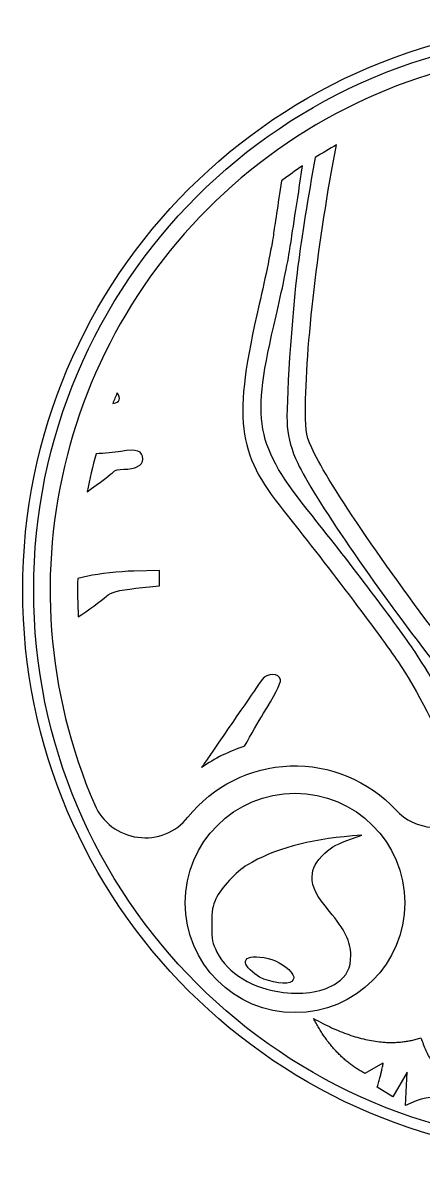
# Model space of a CAD drawing. Header units: millimetres. Extents: x -20.7 to 20.7, y -20.7 to 20.7.
# Drawn here: x -20.68 to -6.09, y -20.68 to 20.68 of the extents above; entities that cross this region are included whole.
import ezdxf

# ---------------------------------------------------------------- set-up
doc = ezdxf.new("R2010")
doc.units = ezdxf.units.MM
doc.layers.get('0').update_dxf_attribs({"linetype": 'CONTINUOUS'})

msp = doc.modelspace()

# ---------------------------------------------------------------- linework, layer by layer
for p, q in [((-18.316, 0.504), (-18.68, 0.425)), ((-18.316, 0.504), (-18.68, 0.425)), ((-18.316, 0.504), (-18.68, 0.425)), ((-18.316, 0.504), (-18.68, 0.425)), ((-18.316, 0.504), (-18.68, 0.425)), ((-15.703, 0.716), (-16.636, 0.691)), ((-15.703, 0.716), (-16.636, 0.691)), ((-15.703, 0.716), (-16.636, 0.691)), ((-15.703, 0.716), (-16.636, 0.691)), ((-15.703, 0.716), (-16.636, 0.691)), ((-15.703, 0.156), (-15.703, 0.716)), ((-15.703, 0.156), (-15.703, 0.716)), ((-15.703, 0.156), (-15.703, 0.716)), ((-15.703, 0.156), (-15.703, 0.716)), ((-15.703, 0.156), (-15.703, 0.716)), ((-16.559, 0.063), (-15.703, 0.156)), ((-16.559, 0.063), (-15.703, 0.156)), ((-16.559, 0.063), (-15.703, 0.156)), ((-16.559, 0.063), (-15.703, 0.156)), ((-16.559, 0.063), (-15.703, 0.156)), ((-8.701, -9.068), (-8.329, -8.937)), ((-8.701, -9.068), (-8.329, -8.937)), ((-8.701, -9.068), (-8.329, -8.937)), ((-8.329, -8.937), (-8.671, -8.966)), ((-8.329, -8.937), (-8.671, -8.966)), ((-8.329, -8.937), (-8.671, -8.966)), ((-7.561, -17.254), (-8.213, -17.631)), ((-6.671, -17.577), (-7.201, -18.486)), ((-6.734, -18.802), (-6.671, -17.577)), ((-7.201, -18.486), (-7.762, -18.123))]:
    msp.add_line(p, q)
msp.add_lwpolyline([(-7.091, -8.016, 0.393426), (-4.373, -8.219, -0.35083), (4.373, -8.219, 0.393426), (7.091, -8.016, -0.458612), (14.665, -8.285, 0.565024), (18.061, -7.83, 1.523453), (-18.061, -7.83, 0.565024), (-14.665, -8.285, -0.458612)], format="xyb", close=True)
for centre, radius in [((0, 0), 20.685), ((0, 0), 20.685), ((0, 0), 20.285), ((-10.762, -11.41), 4)]:
    msp.add_circle(centre, radius)
for centre, radius, start, end in [((0, 0), 18.685, 119.6863, 122.4578), ((0, 0), 18.685, 119.6863, 122.4578), ((0, 0), 18.685, 119.6863, 122.4578), ((0, 0), 18.685, 119.6863, 122.4578), ((0, 0), 18.685, 124.1316, 127.0202), ((0, 0), 18.685, 124.1316, 127.0202), ((0, 0), 18.685, 124.1316, 127.0202), ((0, 0), 18.685, 124.1316, 127.0202), ((0, 0), 18.685, 157.3583, 158.6445), ((0, 0), 18.685, 164.5767, 168.956), ((0, 0), 18.685, 164.5767, 168.956), ((0, 0), 18.685, 164.5767, 168.956), ((0, 0), 18.685, 164.5767, 168.956), ((0, 0), 18.685, 164.5767, 168.956), ((0, 0), 18.685, 178.6958, 183.0153), ((0, 0), 18.685, 178.6958, 183.0153), ((0, 0), 18.685, 178.6958, 183.0153), ((0, 0), 18.685, 178.6958, 183.0153), ((0, 0), 18.685, 178.6958, 183.0153), ((-10.762, -11.41), 6, 107.8546, 124.5867), ((-10.762, -11.41), 6, 107.8546, 124.5867)]:
    msp.add_arc(centre, radius, start, end)
for points, degree in [([(-10.382, 6.503), (-10.382, 8.857), (-9.913, 12.79), (-9.254, 16.233)], 3), ([(-10.382, 6.503), (-10.382, 8.857), (-9.913, 12.79), (-9.254, 16.233)], 3), ([(-10.382, 6.503), (-10.382, 8.857), (-9.913, 12.79), (-9.254, 16.233)], 3), ([(-10.382, 6.503), (-10.382, 8.857), (-9.913, 12.79), (-9.254, 16.233)], 3), ([(-10.028, 15.766), (-10.28, 14.364), (-10.525, 12.842), (-10.654, 11.824)], 3), ([(-10.028, 15.766), (-10.28, 14.364), (-10.525, 12.842), (-10.654, 11.824)], 3), ([(-10.028, 15.766), (-10.28, 14.364), (-10.525, 12.842), (-10.654, 11.824)], 3), ([(-10.028, 15.766), (-10.28, 14.364), (-10.525, 12.842), (-10.654, 11.824)], 3), ([(-10.947, 12.444), (-10.879, 12.891), (-10.677, 14.209), (-10.484, 15.467)], 3), ([(-10.947, 12.444), (-10.879, 12.891), (-10.677, 14.209), (-10.484, 15.467)], 3), ([(-10.947, 12.444), (-10.879, 12.891), (-10.677, 14.209), (-10.484, 15.467)], 3), ([(-10.947, 12.444), (-10.879, 12.891), (-10.677, 14.209), (-10.484, 15.467)], 3), ([(-11.25, 14.919), (-11.383, 14.063), (-11.506, 13.259), (-11.55, 12.944)], 3), ([(-11.25, 14.919), (-11.383, 14.063), (-11.506, 13.259), (-11.55, 12.944)], 3), ([(-11.25, 14.919), (-11.383, 14.063), (-11.506, 13.259), (-11.55, 12.944)], 3), ([(-11.25, 14.919), (-11.383, 14.063), (-11.506, 13.259), (-11.55, 12.944)], 3), ([(-11.55, 12.944), (-11.609, 12.533), (-11.84, 11.399), (-12.064, 10.424)], 3), ([(-11.55, 12.944), (-11.609, 12.533), (-11.84, 11.399), (-12.064, 10.424)], 3), ([(-11.55, 12.944), (-11.609, 12.533), (-11.84, 11.399), (-12.064, 10.424)], 3), ([(-11.55, 12.944), (-11.609, 12.533), (-11.84, 11.399), (-12.064, 10.424)], 3), ([(-11.454, 9.991), (-11.249, 10.859), (-11.021, 11.963), (-10.947, 12.444)], 3), ([(-11.454, 9.991), (-11.249, 10.859), (-11.021, 11.963), (-10.947, 12.444)], 3), ([(-11.454, 9.991), (-11.249, 10.859), (-11.021, 11.963), (-10.947, 12.444)], 3), ([(-11.454, 9.991), (-11.249, 10.859), (-11.021, 11.963), (-10.947, 12.444)], 3), ([(-10.654, 11.824), (-10.882, 10.032), (-11.106, 6.653), (-11.043, 5.957)], 3), ([(-10.654, 11.824), (-10.882, 10.032), (-11.106, 6.653), (-11.043, 5.957)], 3), ([(-10.654, 11.824), (-10.882, 10.032), (-11.106, 6.653), (-11.043, 5.957)], 3), ([(-10.654, 11.824), (-10.882, 10.032), (-11.106, 6.653), (-11.043, 5.957)], 3), ([(-12.064, 10.424), (-13.032, 6.212), (-12.894, 5.027), (-11.189, 2.905)], 3), ([(-12.064, 10.424), (-13.032, 6.212), (-12.894, 5.027), (-11.189, 2.905)], 3), ([(-12.064, 10.424), (-13.032, 6.212), (-12.894, 5.027), (-11.189, 2.905)], 3), ([(-12.064, 10.424), (-13.032, 6.212), (-12.894, 5.027), (-11.189, 2.905)], 3), ([(-10.13, 2.699), (-12.242, 5.329), (-12.377, 6.074), (-11.454, 9.991)], 3), ([(-10.13, 2.699), (-12.242, 5.329), (-12.377, 6.074), (-11.454, 9.991)], 3), ([(-10.13, 2.699), (-12.242, 5.329), (-12.377, 6.074), (-11.454, 9.991)], 3), ([(-10.13, 2.699), (-12.242, 5.329), (-12.377, 6.074), (-11.454, 9.991)], 3), ([(-17.402, 6.804), (-17.119, 6.855), (-17.105, 6.964), (-17.245, 7.193)], 3), ([(-10.046, 4.963), (-10.356, 5.607), (-10.382, 5.73), (-10.382, 6.503)], 3), ([(-10.046, 4.963), (-10.356, 5.607), (-10.382, 5.73), (-10.382, 6.503)], 3), ([(-10.046, 4.963), (-10.356, 5.607), (-10.382, 5.73), (-10.382, 6.503)], 3), ([(-10.046, 4.963), (-10.356, 5.607), (-10.382, 5.73), (-10.382, 6.503)], 3), ([(-11.043, 5.957), (-11.004, 5.516), (-10.886, 5.102), (-10.663, 4.619)], 3), ([(-11.043, 5.957), (-11.004, 5.516), (-10.886, 5.102), (-10.663, 4.619)], 3), ([(-11.043, 5.957), (-11.004, 5.516), (-10.886, 5.102), (-10.663, 4.619)], 3), ([(-11.043, 5.957), (-11.004, 5.516), (-10.886, 5.102), (-10.663, 4.619)], 3), ([(-17.11, 5.055), (-17.349, 5.016), (-17.713, 4.982), (-18.012, 4.969)], 3), ([(-17.11, 5.055), (-17.349, 5.016), (-17.713, 4.982), (-18.012, 4.969)], 3), ([(-17.11, 5.055), (-17.349, 5.016), (-17.713, 4.982), (-18.012, 4.969)], 3), ([(-17.11, 5.055), (-17.349, 5.016), (-17.713, 4.982), (-18.012, 4.969)], 3), ([(-17.11, 5.055), (-17.349, 5.016), (-17.713, 4.982), (-18.012, 4.969)], 3), ([(-16.309, 4.768), (-16.309, 5.08), (-16.512, 5.153), (-17.11, 5.055)], 3), ([(-16.309, 4.768), (-16.309, 5.08), (-16.512, 5.153), (-17.11, 5.055)], 3), ([(-16.309, 4.768), (-16.309, 5.08), (-16.512, 5.153), (-17.11, 5.055)], 3), ([(-16.309, 4.768), (-16.309, 5.08), (-16.512, 5.153), (-17.11, 5.055)], 3), ([(-16.309, 4.768), (-16.309, 5.08), (-16.512, 5.153), (-17.11, 5.055)], 3), ([(-16.998, 4.403), (-16.582, 4.403), (-16.309, 4.548), (-16.309, 4.768)], 3), ([(-16.998, 4.403), (-16.582, 4.403), (-16.309, 4.548), (-16.309, 4.768)], 3), ([(-16.998, 4.403), (-16.582, 4.403), (-16.309, 4.548), (-16.309, 4.768)], 3), ([(-16.998, 4.403), (-16.582, 4.403), (-16.309, 4.548), (-16.309, 4.768)], 3), ([(-16.998, 4.403), (-16.582, 4.403), (-16.309, 4.548), (-16.309, 4.768)], 3), ([(-10.663, 4.619), (-10.126, 3.457), (-7.802, 0.059), (-5.726, -2.597)], 3), ([(-10.663, 4.619), (-10.126, 3.457), (-7.802, 0.059), (-5.726, -2.597)], 3), ([(-10.663, 4.619), (-10.126, 3.457), (-7.802, 0.059), (-5.726, -2.597)], 3), ([(-10.663, 4.619), (-10.126, 3.457), (-7.802, 0.059), (-5.726, -2.597)], 3), ([(-4.744, -2.71), (-6.921, 0.053), (-9.435, 3.692), (-10.046, 4.963)], 3), ([(-4.744, -2.71), (-6.921, 0.053), (-9.435, 3.692), (-10.046, 4.963)], 3), ([(-4.744, -2.71), (-6.921, 0.053), (-9.435, 3.692), (-10.046, 4.963)], 3), ([(-4.744, -2.71), (-6.921, 0.053), (-9.435, 3.692), (-10.046, 4.963)], 3), ([(-18.339, 3.579), (-17.899, 3.894), (-17.416, 4.257), (-17.382, 4.311)], 3), ([(-18.339, 3.579), (-17.899, 3.894), (-17.416, 4.257), (-17.382, 4.311)], 3), ([(-18.339, 3.579), (-17.899, 3.894), (-17.416, 4.257), (-17.382, 4.311)], 3), ([(-18.339, 3.579), (-17.899, 3.894), (-17.416, 4.257), (-17.382, 4.311)], 3), ([(-18.339, 3.579), (-17.899, 3.894), (-17.416, 4.257), (-17.382, 4.311)], 3), ([(-17.382, 4.311), (-17.351, 4.362), (-17.178, 4.403), (-16.998, 4.403)], 3), ([(-17.382, 4.311), (-17.351, 4.362), (-17.178, 4.403), (-16.998, 4.403)], 3), ([(-17.382, 4.311), (-17.351, 4.362), (-17.178, 4.403), (-16.998, 4.403)], 3), ([(-17.382, 4.311), (-17.351, 4.362), (-17.178, 4.403), (-16.998, 4.403)], 3), ([(-17.382, 4.311), (-17.351, 4.362), (-17.178, 4.403), (-16.998, 4.403)], 3), ([(-11.189, 2.905), (-9.748, 1.11), (-7.634, -1.682), (-7.007, -2.62)], 3), ([(-11.189, 2.905), (-9.748, 1.11), (-7.634, -1.682), (-7.007, -2.62)], 3), ([(-11.189, 2.905), (-9.748, 1.11), (-7.634, -1.682), (-7.007, -2.62)], 3), ([(-11.189, 2.905), (-9.748, 1.11), (-7.634, -1.682), (-7.007, -2.62)], 3), ([(-6.388, -2.256), (-7.036, -1.289), (-8.741, 0.97), (-10.13, 2.699)], 3), ([(-6.388, -2.256), (-7.036, -1.289), (-8.741, 0.97), (-10.13, 2.699)], 3), ([(-6.388, -2.256), (-7.036, -1.289), (-8.741, 0.97), (-10.13, 2.699)], 3), ([(-6.388, -2.256), (-7.036, -1.289), (-8.741, 0.97), (-10.13, 2.699)], 3), ([(-16.636, 0.691), (-17.15, 0.676), (-17.906, 0.592), (-18.316, 0.504)], 3), ([(-16.636, 0.691), (-17.15, 0.676), (-17.906, 0.592), (-18.316, 0.504)], 3), ([(-16.636, 0.691), (-17.15, 0.676), (-17.906, 0.592), (-18.316, 0.504)], 3), ([(-16.636, 0.691), (-17.15, 0.676), (-17.906, 0.592), (-18.316, 0.504)], 3), ([(-16.636, 0.691), (-17.15, 0.676), (-17.906, 0.592), (-18.316, 0.504)], 3), ([(-17.633, -0.226), (-17.469, -0.078), (-17.208, -0.008), (-16.559, 0.063)], 3), ([(-17.633, -0.226), (-17.469, -0.078), (-17.208, -0.008), (-16.559, 0.063)], 3), ([(-17.633, -0.226), (-17.469, -0.078), (-17.208, -0.008), (-16.559, 0.063)], 3), ([(-17.633, -0.226), (-17.469, -0.078), (-17.208, -0.008), (-16.559, 0.063)], 3), ([(-17.633, -0.226), (-17.469, -0.078), (-17.208, -0.008), (-16.559, 0.063)], 3), ([(-18.659, -0.983), (-18.315, -0.756), (-17.832, -0.405), (-17.633, -0.226)], 3), ([(-18.659, -0.983), (-18.315, -0.756), (-17.832, -0.405), (-17.633, -0.226)], 3), ([(-18.659, -0.983), (-18.315, -0.756), (-17.832, -0.405), (-17.633, -0.226)], 3), ([(-18.659, -0.983), (-18.315, -0.756), (-17.832, -0.405), (-17.633, -0.226)], 3), ([(-18.659, -0.983), (-18.315, -0.756), (-17.832, -0.405), (-17.633, -0.226)], 3), ([(-4.749, -5.303), (-4.972, -4.66), (-5.764, -3.187), (-6.388, -2.256)], 3), ([(-4.749, -5.303), (-4.972, -4.66), (-5.764, -3.187), (-6.388, -2.256)], 3), ([(-4.749, -5.303), (-4.972, -4.66), (-5.764, -3.187), (-6.388, -2.256)], 3), ([(-4.749, -5.303), (-4.972, -4.66), (-5.764, -3.187), (-6.388, -2.256)], 3), ([(-7.007, -2.62), (-6.308, -3.666), (-5.489, -5.247), (-5.286, -5.942)], 3), ([(-7.007, -2.62), (-6.308, -3.666), (-5.489, -5.247), (-5.286, -5.942)], 3), ([(-7.007, -2.62), (-6.308, -3.666), (-5.489, -5.247), (-5.286, -5.942)], 3), ([(-7.007, -2.62), (-6.308, -3.666), (-5.489, -5.247), (-5.286, -5.942)], 3), ([(-11.964, -3.269), (-12.048, -3.387), (-12.917, -4.65), (-13.895, -6.074)], 3), ([(-11.964, -3.269), (-12.048, -3.387), (-12.917, -4.65), (-13.895, -6.074)], 3), ([(-11.286, -3.278), (-11.336, -3.015), (-11.781, -3.009), (-11.964, -3.269)], 3), ([(-11.286, -3.278), (-11.336, -3.015), (-11.781, -3.009), (-11.964, -3.269)], 3), ([(-11.905, -4.492), (-11.547, -3.916), (-11.268, -3.37), (-11.286, -3.278)], 3), ([(-11.905, -4.492), (-11.547, -3.916), (-11.268, -3.37), (-11.286, -3.278)], 3), ([(-12.602, -5.699), (-12.355, -5.247), (-12.115, -4.831), (-11.905, -4.492)], 3), ([(-12.602, -5.699), (-12.355, -5.247), (-12.115, -4.831), (-11.905, -4.492)], 3), ([(-13.895, -6.074), (-13.988, -6.209), (-14.079, -6.341), (-14.168, -6.471)], 3), ([(-13.895, -6.074), (-13.988, -6.209), (-14.079, -6.341), (-14.168, -6.471)], 3), ([(-8.671, -8.966), (-10.278, -9.102), (-11.548, -9.453), (-12.493, -10.022)], 3), ([(-8.671, -8.966), (-10.278, -9.102), (-11.548, -9.453), (-12.493, -10.022)], 3), ([(-8.671, -8.966), (-10.278, -9.102), (-11.548, -9.453), (-12.493, -10.022)], 3), ([(-9.669, -9.594), (-9.404, -9.355), (-9.201, -9.245), (-8.701, -9.068)], 3), ([(-9.669, -9.594), (-9.404, -9.355), (-9.201, -9.245), (-8.701, -9.068)], 3), ([(-9.669, -9.594), (-9.404, -9.355), (-9.201, -9.245), (-8.701, -9.068)], 3), ([(-10.138, -10.456), (-10.134, -10.145), (-9.995, -9.889), (-9.669, -9.594)], 3), ([(-10.138, -10.456), (-10.134, -10.145), (-9.995, -9.889), (-9.669, -9.594)], 3), ([(-10.138, -10.456), (-10.134, -10.145), (-9.995, -9.889), (-9.669, -9.594)], 3), ([(-12.493, -10.022), (-12.907, -10.271), (-13.458, -10.864), (-13.644, -11.26)], 3), ([(-12.493, -10.022), (-12.907, -10.271), (-13.458, -10.864), (-13.644, -11.26)], 3), ([(-12.493, -10.022), (-12.907, -10.271), (-13.458, -10.864), (-13.644, -11.26)], 3), ([(-9.504, -11.72), (-9.978, -11.159), (-10.143, -10.831), (-10.138, -10.456)], 3), ([(-9.504, -11.72), (-9.978, -11.159), (-10.143, -10.831), (-10.138, -10.456)], 3), ([(-9.504, -11.72), (-9.978, -11.159), (-10.143, -10.831), (-10.138, -10.456)], 3), ([(-13.644, -11.26), (-13.776, -11.542), (-13.792, -11.647), (-13.792, -12.204)], 3), ([(-13.644, -11.26), (-13.776, -11.542), (-13.792, -11.647), (-13.792, -12.204)], 3), ([(-13.644, -11.26), (-13.776, -11.542), (-13.792, -11.647), (-13.792, -12.204)], 3), ([(-8.728, -13.311), (-8.728, -12.827), (-8.945, -12.382), (-9.504, -11.72)], 3), ([(-8.728, -13.311), (-8.728, -12.827), (-8.945, -12.382), (-9.504, -11.72)], 3), ([(-8.728, -13.311), (-8.728, -12.827), (-8.945, -12.382), (-9.504, -11.72)], 3), ([(-13.792, -12.204), (-13.792, -12.799), (-13.782, -12.852), (-13.605, -13.211)], 3), ([(-13.792, -12.204), (-13.792, -12.799), (-13.782, -12.852), (-13.605, -13.211)], 3), ([(-13.792, -12.204), (-13.792, -12.799), (-13.782, -12.852), (-13.605, -13.211)], 3), ([(-13.605, -13.211), (-13.228, -13.978), (-12.292, -14.543), (-11.185, -14.674)], 3), ([(-13.605, -13.211), (-13.228, -13.978), (-12.292, -14.543), (-11.185, -14.674)], 3), ([(-13.605, -13.211), (-13.228, -13.978), (-12.292, -14.543), (-11.185, -14.674)], 3), ([(-12.569, -13.593), (-12.569, -13.413), (-12.416, -13.353), (-12.04, -13.383)], 3), ([(-12.569, -13.593), (-12.569, -13.413), (-12.416, -13.353), (-12.04, -13.383)], 3), ([(-12.569, -13.593), (-12.569, -13.413), (-12.416, -13.353), (-12.04, -13.383)], 3), ([(-12.057, -14.112), (-12.273, -14), (-12.569, -13.701), (-12.569, -13.593)], 3), ([(-12.057, -14.112), (-12.273, -14), (-12.569, -13.701), (-12.569, -13.593)], 3), ([(-12.057, -14.112), (-12.273, -14), (-12.569, -13.701), (-12.569, -13.593)], 3), ([(-12.04, -13.383), (-11.639, -13.415), (-11.268, -13.577), (-10.99, -13.842)], 3), ([(-12.04, -13.383), (-11.639, -13.415), (-11.268, -13.577), (-10.99, -13.842)], 3), ([(-12.04, -13.383), (-11.639, -13.415), (-11.268, -13.577), (-10.99, -13.842)], 3), ([(-9.237, -14.323), (-8.87, -14.075), (-8.727, -13.791), (-8.728, -13.311)], 3), ([(-9.237, -14.323), (-8.87, -14.075), (-8.727, -13.791), (-8.728, -13.311)], 3), ([(-9.237, -14.323), (-8.87, -14.075), (-8.727, -13.791), (-8.728, -13.311)], 3), ([(-10.99, -13.842), (-10.795, -14.027), (-10.76, -14.156), (-10.873, -14.269)], 3), ([(-10.99, -13.842), (-10.795, -14.027), (-10.76, -14.156), (-10.873, -14.269)], 3), ([(-10.99, -13.842), (-10.795, -14.027), (-10.76, -14.156), (-10.873, -14.269)], 3), ([(-10.873, -14.269), (-11.009, -14.405), (-11.657, -14.319), (-12.057, -14.112)], 3), ([(-10.873, -14.269), (-11.009, -14.405), (-11.657, -14.319), (-12.057, -14.112)], 3), ([(-10.873, -14.269), (-11.009, -14.405), (-11.657, -14.319), (-12.057, -14.112)], 3), ([(-11.185, -14.674), (-10.4, -14.766), (-9.705, -14.641), (-9.237, -14.323)], 3), ([(-11.185, -14.674), (-10.4, -14.766), (-9.705, -14.641), (-9.237, -14.323)], 3), ([(-11.185, -14.674), (-10.4, -14.766), (-9.705, -14.641), (-9.237, -14.323)], 3), ([(-8.213, -17.631), (-9.412, -16.971), (-10.082, -15.624)], 2), ([(-10.082, -15.624), (-7.839, -16.885), (-6.174, -16.326)], 2), ([(-6.174, -16.326), (-5.597, -17.981), (-4.451, -18.408)], 2), ([(-7.762, -18.123), (-7.51, -17.225), (-7.561, -17.254)], 2), ([(-4.581, -18.647), (-4.916, -18.589), (-5.658, -18.231), (-6.734, -18.802)], 3)]:
    msp.add_open_spline(points, degree=degree)

doc.saveas('drawing.dxf')
